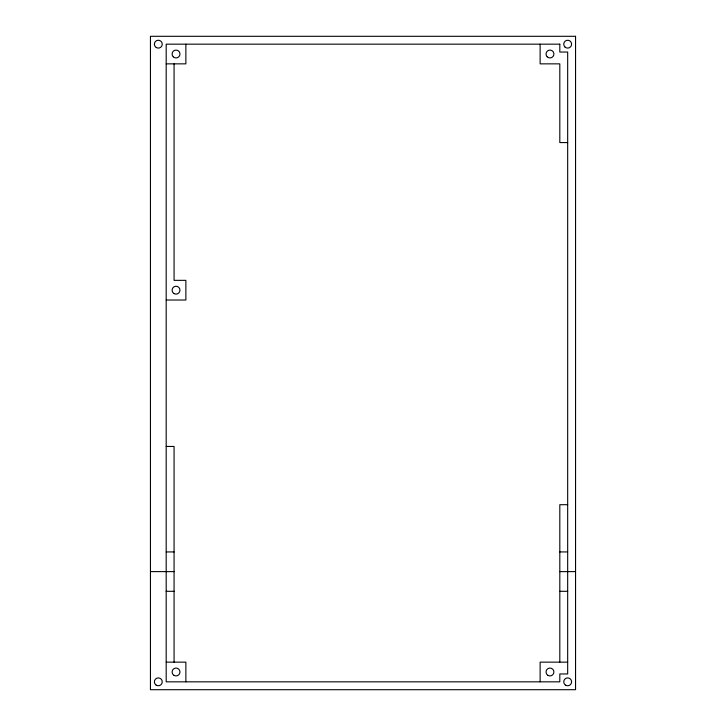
<?xml version="1.0" encoding="UTF-8"?>
<svg xmlns="http://www.w3.org/2000/svg" width="726" height="726" viewBox="0 0 726 726"><rect width="100%" height="100%" fill="white"/><g stroke="black" fill="none" stroke-linecap="round" stroke-linejoin="round"><path stroke-width="1.09" d="M166.19 63.852L185.874 63.852L185.874 44.168M567.678 142.577L559.81 142.577L559.81 63.852L540.126 63.852L540.126 44.168M166.19 300.019L185.874 300.019L185.874 280.345L174.068 280.345L174.068 63.852M166.19 446.445L174.068 446.445L174.068 662.148M567.678 504.697L559.81 504.697L559.81 662.148M166.19 551.932L174.068 551.932M559.81 551.932L567.678 551.932M150.445 571.616L174.068 571.616M559.81 571.616L575.555 571.616M166.19 591.3L174.068 591.3M559.81 591.3L567.678 591.3M166.19 662.148L185.874 662.148L185.874 681.832M567.678 662.148L540.126 662.148L540.126 681.832M575.555 36.3L150.445 36.3L150.445 689.7L575.555 689.7L575.555 36.3M559.81 44.168L166.19 44.168L166.19 681.832L559.81 681.832L559.81 673.955L567.678 673.955L567.678 52.045L559.81 52.045L559.81 44.168M547.186 56.8A3.939 3.939 0 0 0 553.766 55.031A3.939 3.939 0 0 0 548.947 50.212A3.939 3.939 0 0 0 547.186 56.8M564.901 46.954A3.939 3.939 0 0 0 571.48 45.193A3.939 3.939 0 0 0 566.661 40.375A3.939 3.939 0 0 0 564.901 46.954M156.244 47.517A3.939 3.939 0 0 0 162.252 44.295A3.939 3.939 0 0 0 156.462 40.701A3.939 3.939 0 0 0 156.244 47.517M173.251 56.8A3.939 3.939 0 0 0 179.839 55.031A3.939 3.939 0 0 0 175.011 50.212A3.939 3.939 0 0 0 173.251 56.8M174.068 293.594A3.939 3.939 0 0 0 179.966 290.182A3.939 3.939 0 0 0 174.068 286.77A3.939 3.939 0 0 0 174.068 293.594M174.068 675.398A3.939 3.939 0 0 0 179.966 671.986A3.939 3.939 0 0 0 174.068 668.582A3.939 3.939 0 0 0 174.068 675.398M548.003 675.398A3.939 3.939 0 0 0 553.902 671.986A3.939 3.939 0 0 0 548.003 668.582A3.939 3.939 0 0 0 548.003 675.398M156.008 685.017A3.939 3.939 0 0 0 162.234 682.231A3.939 3.939 0 0 0 156.716 678.238A3.939 3.939 0 0 0 156.008 685.017M565.708 685.235A3.939 3.939 0 0 0 571.616 681.832A3.939 3.939 0 0 0 565.708 678.42A3.939 3.939 0 0 0 565.708 685.235"/></g></svg>
